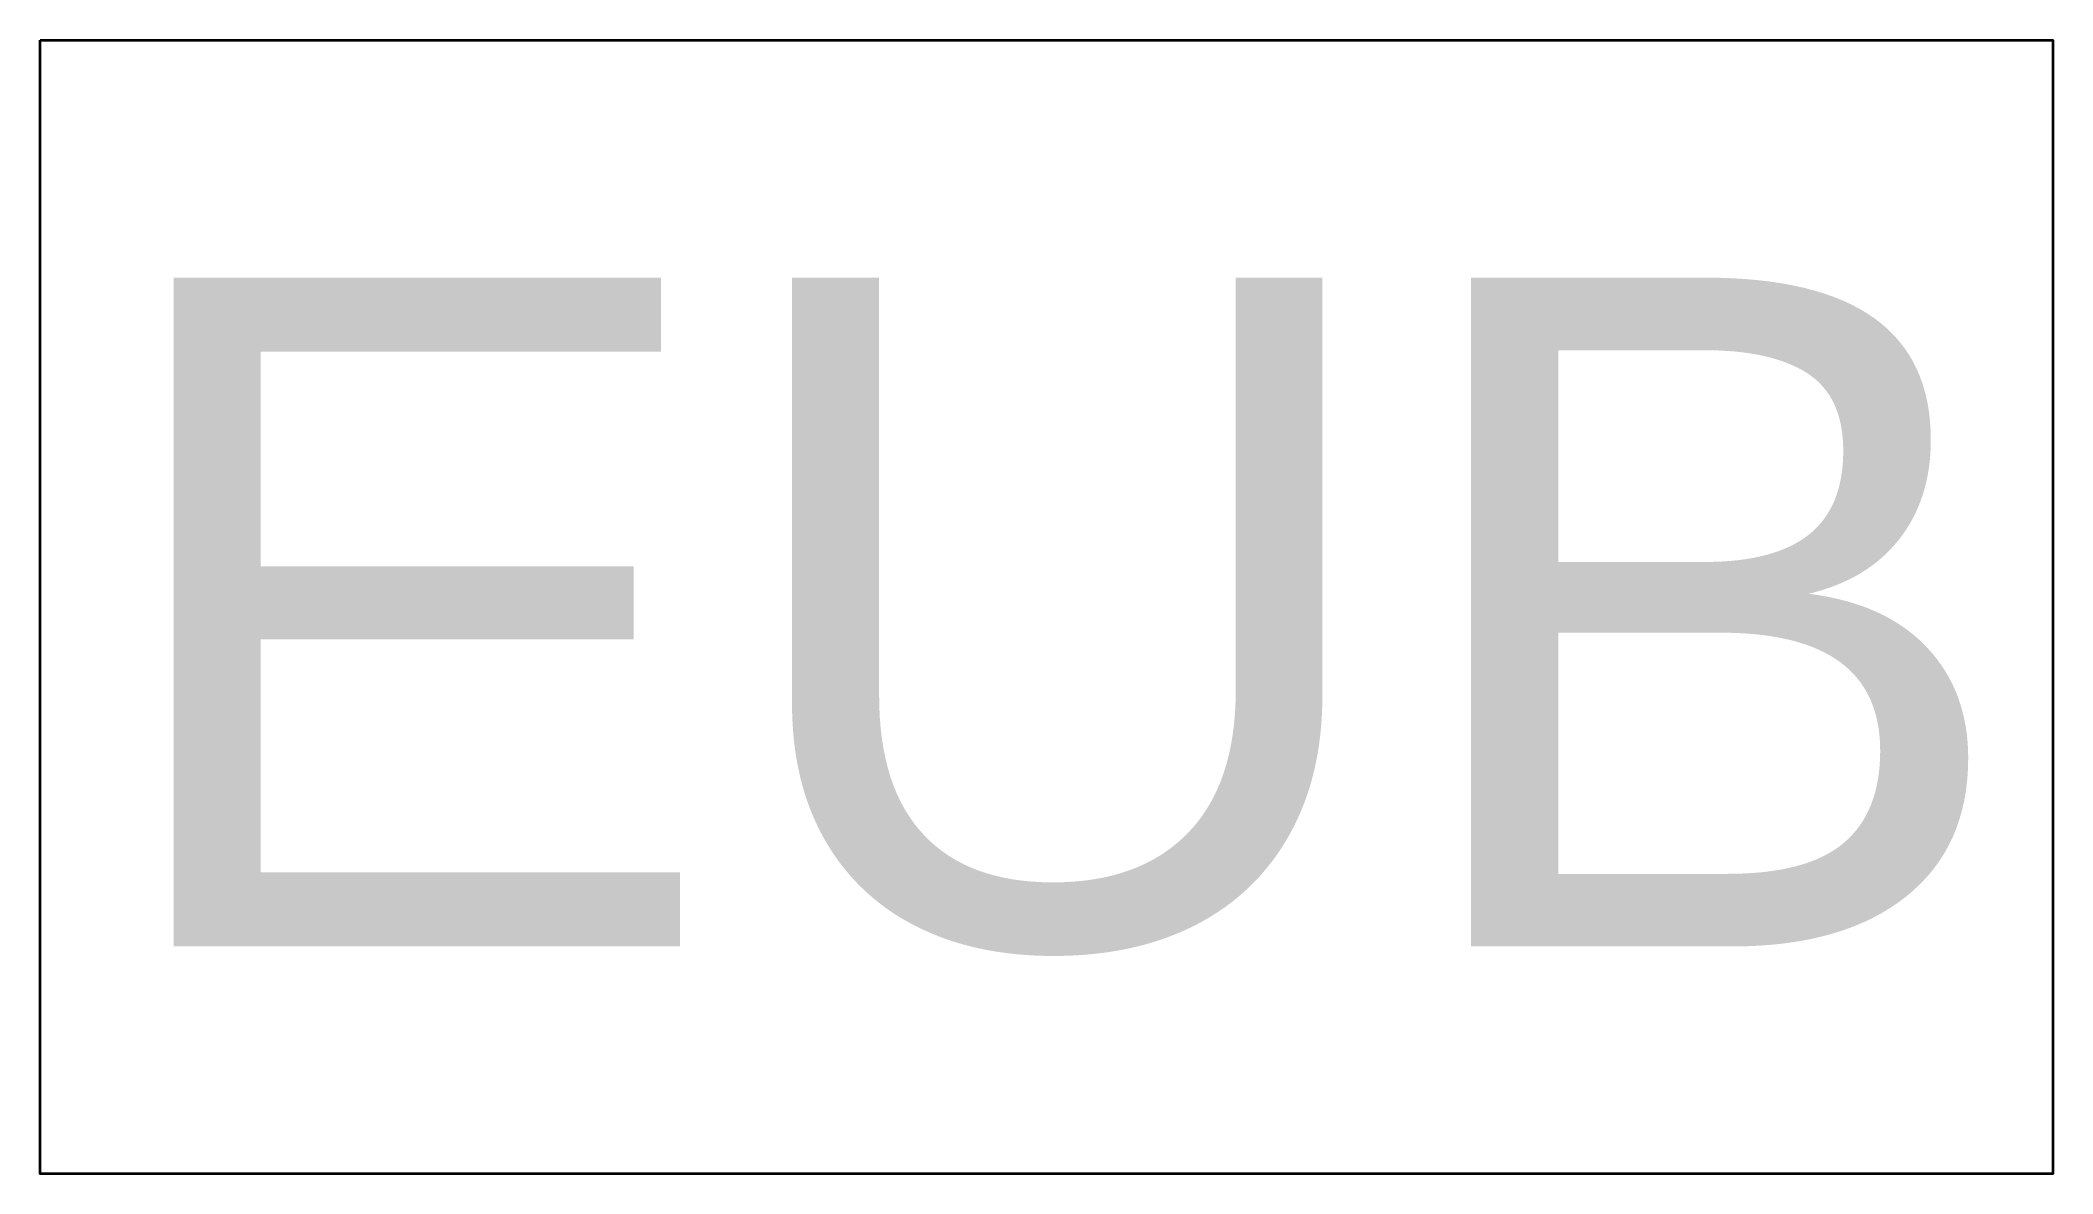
# Model space of a CAD drawing. Header units: feet. Extents: x -1.8 to 1.8, y -1.01 to 1.01.
import ezdxf

# ---------------------------------------------------------------- set-up
doc = ezdxf.new("R2010")
doc.units = ezdxf.units.FT
doc.header["$MEASUREMENT"] = 0
doc.layers.get('0').update_dxf_attribs({"lineweight": 35})
doc.layers.add('TEXT', color=7, linetype='Continuous', lineweight=5)
doc.styles.add('PDF Arial', font='arial.ttf')

# ---------------------------------------------------------------- blocks, each defined once
blk = doc.blocks.new('A$Caf470c01')
blk.add_lwpolyline([(0, 0.10109), (0.17953, 0.10109), (0.17953, 0), (0, 0)], close=True)
at = {"layer": 'TEXT', "style": 'PDF Arial'}
blk.add_text('EUB', height=0.059652, dxfattribs=at).set_placement((0.00506, 0.02027))

msp = doc.modelspace()

# ---------------------------------------------------------------- block references
at = {"xscale": 20, "yscale": 20, "zscale": 20}
msp.add_blockref('A$Caf470c01', (-1.7953, -1.0109), dxfattribs=at)

doc.saveas('drawing.dxf')
